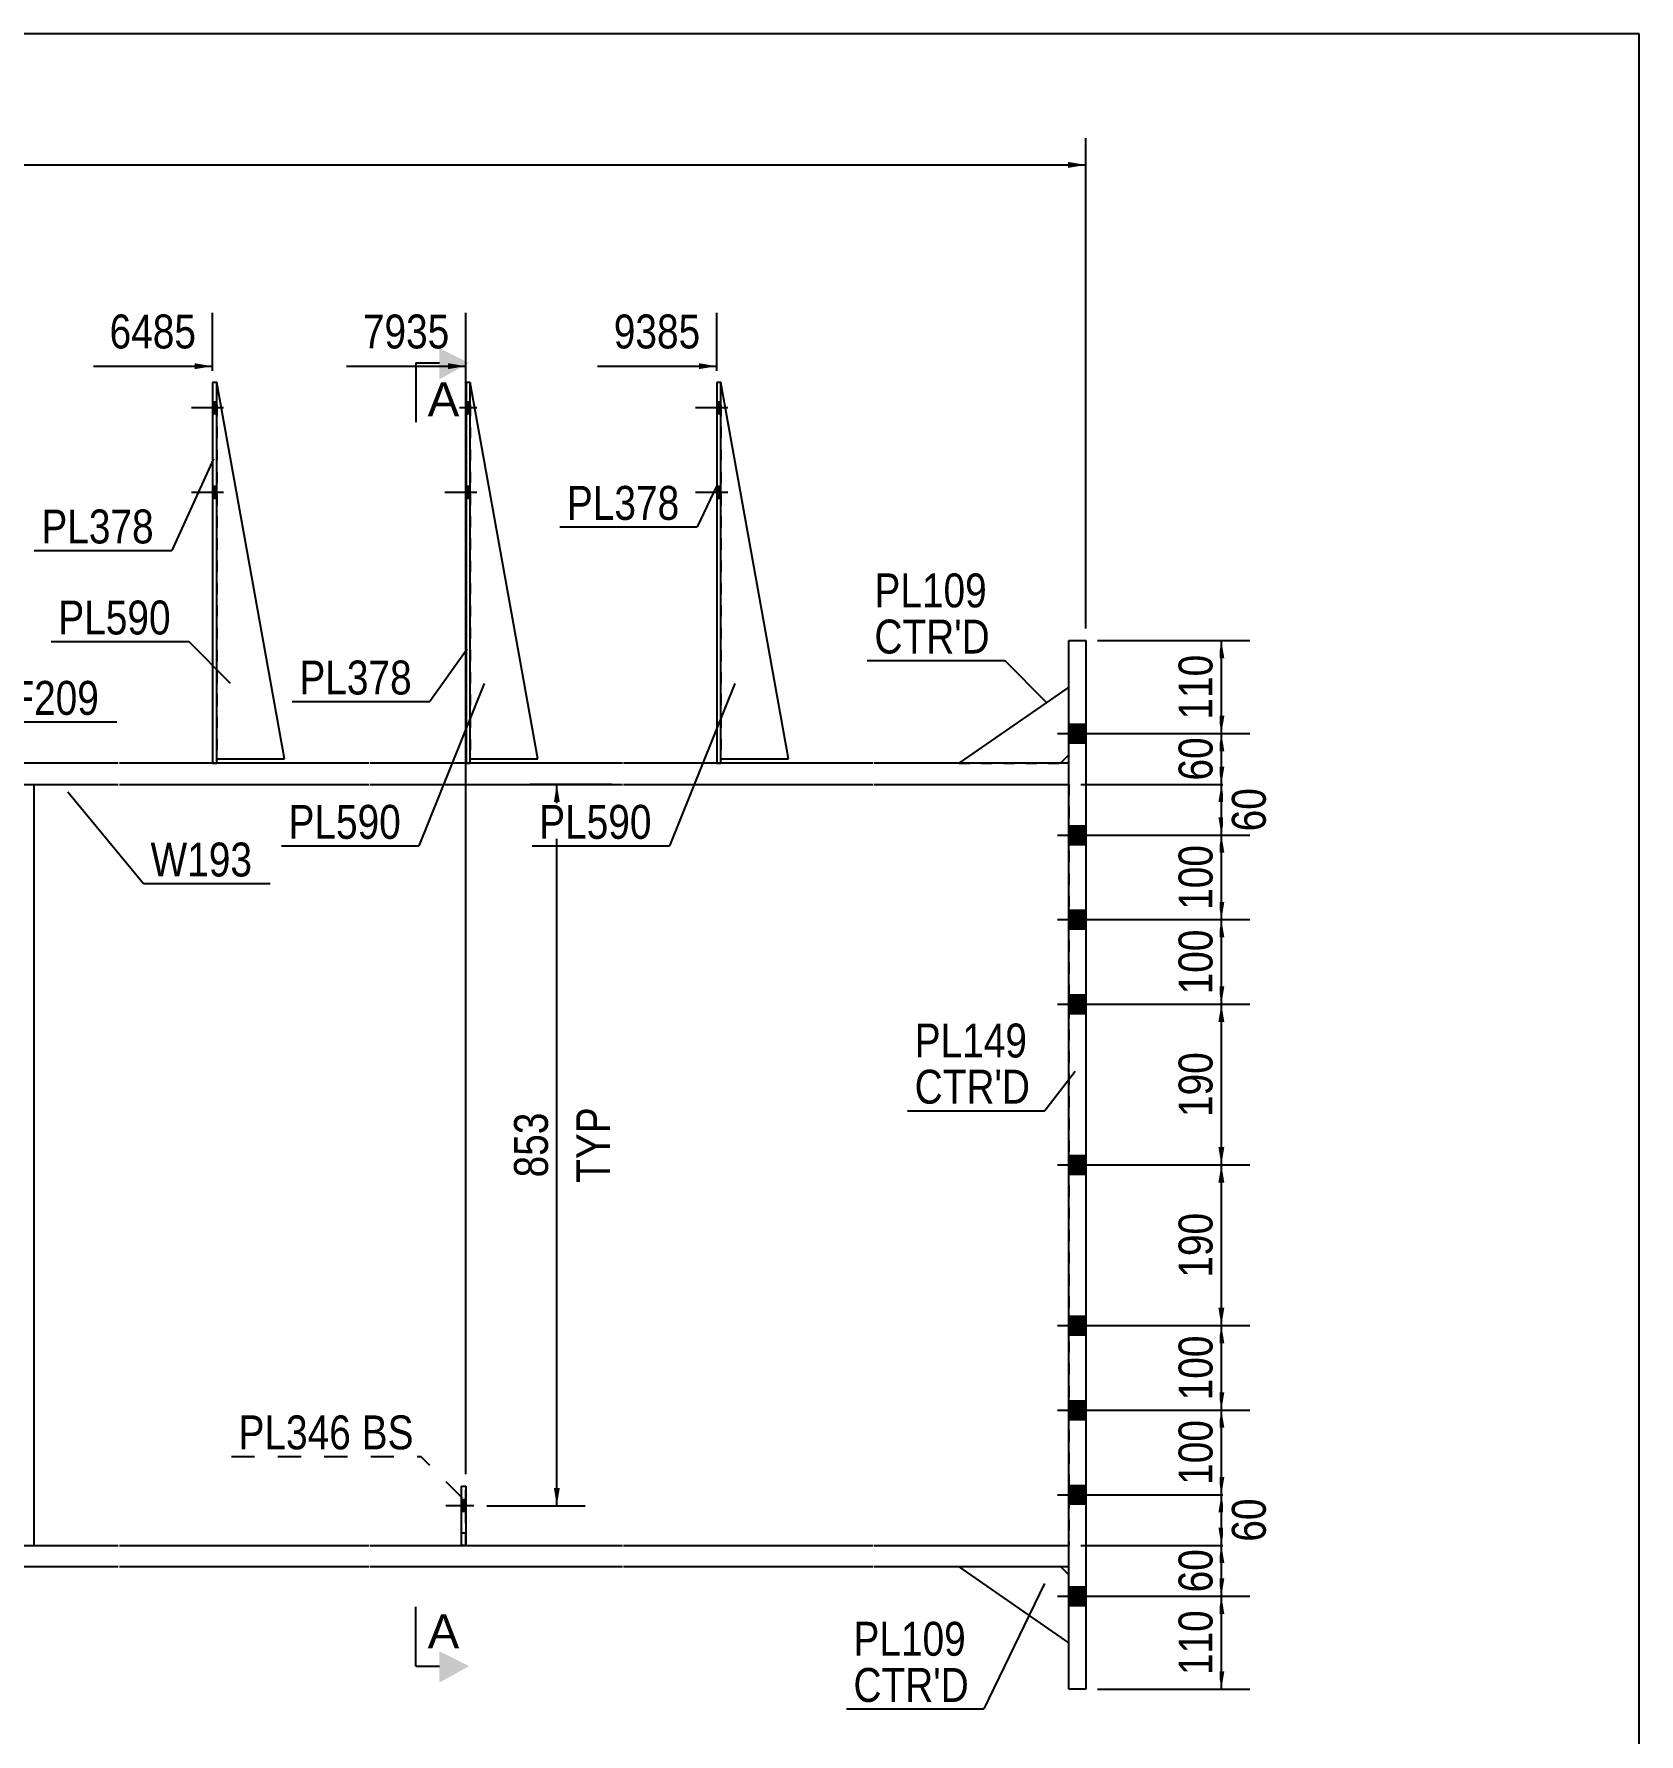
# Model space of a CAD drawing. Header units: millimetres. Extents: x -248 to 165, y -167 to 121.
# Drawn here: x 29.3 to 164.9, y -23.1 to 120.5 of the extents above; entities that cross this region are included whole.
import ezdxf

# ---------------------------------------------------------------- set-up
doc = ezdxf.new("R2010")
doc.units = ezdxf.units.MM
doc.linetypes.add('DXK_LINE_DOT1', pattern=[1.8814, 0.9407, -0.9407])
doc.linetypes.add('DXK_LINE_DOT2', pattern=[3.9198, 1.9599, -1.9599])
doc.styles.add('Arial', font='ARIAL.TTF', dxfattribs={"height": 0.2})
doc.styles.add('Arial Narrow', font='ARIALN.TTF', dxfattribs={"height": 0.2})

# ---------------------------------------------------------------- blocks, each defined once
blk = doc.blocks.new('Unknown-629050320-1210')
at = {"color": 5, "linetype": 'Continuous'}
for p, q in [((164.88, 120.52), (-245.12, 120.52)), ((164.88, -166.48), (164.88, 120.52))]:
    blk.add_line(p, q, dxfattribs=at)
blk = doc.blocks.new('Part-629050320-2156 - 1749')
at = {"color": 2, "linetype": 'Continuous'}
for p, q in [((14.93, 58.93), (14.93, 57.14)), ((22.07, 58.93), (14.93, 58.93)), ((36.45, 58.93), (22.17, 58.93)), ((57.63, 58.93), (36.55, 58.93)), ((79.03, 58.93), (57.73, 58.93)), ((100.2, 58.93), (79.13, 58.93)), ((116.73, 58.93), (100.3, 58.93)), ((116.73, 57.14), (116.73, 58.93)), ((14.93, 57.14), (22.07, 57.14)), ((22.17, 57.14), (36.45, 57.14)), ((36.55, 57.14), (57.63, 57.14)), ((57.73, 57.14), (79.03, 57.14)), ((79.13, 57.14), (100.2, 57.14)), ((100.3, 57.14), (116.73, 57.14))]:
    blk.add_line(p, q, dxfattribs=at)
blk = doc.blocks.new('Part-629050320-1973 - 1749')
at = {"color": 2, "linetype": 'Continuous'}
for p, q in [((66.17, 91.07), (65.82, 91.07)), ((65.82, 91.07), (65.82, 58.93)), ((66.17, 58.93), (66.17, 91.07))]:
    blk.add_line(p, q, dxfattribs=at)
at = {"color": 7, "linetype": 'DXK_LINE_DOT1'}
blk.add_line((65.82, 58.93), (66.17, 58.93), dxfattribs=at)
blk = doc.blocks.new('Part-629050320-1920 - 1749')
at = {"color": 2, "linetype": 'Continuous'}
for p, q in [((14.93, -8.93), (14.93, -7.14)), ((14.93, -7.14), (22.07, -7.14)), ((22.17, -7.14), (36.45, -7.14)), ((36.55, -7.14), (57.63, -7.14)), ((57.73, -7.14), (79.03, -7.14)), ((79.13, -7.14), (100.2, -7.14)), ((100.3, -7.14), (116.73, -7.14)), ((116.73, -8.93), (116.73, -7.14)), ((14.93, -8.93), (22.07, -8.93)), ((22.17, -8.93), (36.45, -8.93)), ((36.55, -8.93), (57.63, -8.93)), ((57.73, -8.93), (79.03, -8.93)), ((79.13, -8.93), (100.2, -8.93)), ((100.3, -8.93), (116.73, -8.93))]:
    blk.add_line(p, q, dxfattribs=at)
blk = doc.blocks.new('Part-629050320-2190 - 1749')
at = {"color": 2, "linetype": 'Continuous'}
for p, q in [((116.73, 69.29), (118.16, 69.29)), ((116.73, -19.29), (116.73, 69.29)), ((118.16, 69.29), (118.16, -19.29)), ((118.16, -19.29), (116.73, -19.29))]:
    blk.add_line(p, q, dxfattribs=at)
blk = doc.blocks.new('Bolt-629050320-2240 - 1749')
at = {"linetype": 'Continuous'}
for points in [[(66.17, 88.43), (66.17, 89.43), (65.82, 89.43), (65.82, 88.43)], [(66.17, 88.43), (66.17, 89.43), (65.82, 89.43), (65.82, 88.43)], [(66.17, 81.29), (66.17, 82.29), (65.82, 82.29), (65.82, 81.29)], [(66.17, 81.29), (66.17, 82.29), (65.82, 82.29), (65.82, 81.29)]]:
    blk.add_hatch(color=3, dxfattribs=at).paths.add_polyline_path(points)
at = {"color": 3, "linetype": 'Continuous'}
for p, q in [((66.17, 89.43), (65.82, 89.43)), ((66.17, 89.43), (65.82, 89.43)), ((66.74, 88.93), (64.03, 88.93)), ((66.74, 88.93), (64.03, 88.93)), ((66.17, 88.43), (65.82, 88.43)), ((66.17, 88.43), (65.82, 88.43)), ((66.17, 82.29), (65.82, 82.29)), ((66.17, 82.29), (65.82, 82.29)), ((66.74, 81.79), (64.03, 81.79)), ((66.74, 81.79), (64.03, 81.79)), ((66.17, 81.29), (65.82, 81.29)), ((66.17, 81.29), (65.82, 81.29))]:
    blk.add_line(p, q, dxfattribs=at)
blk = doc.blocks.new('Bolt-629050320-2009 - 1749')
at = {"linetype": 'Continuous'}
for points in [[(87.34, 88.43), (87.34, 89.43), (86.99, 89.43), (86.99, 88.43)], [(87.34, 88.43), (87.34, 89.43), (86.99, 89.43), (86.99, 88.43)], [(87.34, 81.29), (87.34, 82.29), (86.99, 82.29), (86.99, 81.29)], [(87.34, 81.29), (87.34, 82.29), (86.99, 82.29), (86.99, 81.29)]]:
    blk.add_hatch(color=3, dxfattribs=at).paths.add_polyline_path(points)
at = {"color": 3, "linetype": 'Continuous'}
for p, q in [((87.34, 89.43), (86.99, 89.43)), ((87.34, 89.43), (86.99, 89.43)), ((87.92, 88.93), (85.2, 88.93)), ((87.92, 88.93), (85.2, 88.93)), ((87.34, 88.43), (86.99, 88.43)), ((87.34, 88.43), (86.99, 88.43)), ((87.34, 82.29), (86.99, 82.29)), ((87.34, 82.29), (86.99, 82.29)), ((87.92, 81.79), (85.2, 81.79)), ((87.92, 81.79), (85.2, 81.79)), ((87.34, 81.29), (86.99, 81.29)), ((87.34, 81.29), (86.99, 81.29))]:
    blk.add_line(p, q, dxfattribs=at)
blk = doc.blocks.new('Bolt-629050320-1945 - 1749')
at = {"linetype": 'Continuous'}
for points in [[(44.77, 88.43), (44.77, 89.43), (44.41, 89.43), (44.41, 88.43)], [(44.77, 88.43), (44.77, 89.43), (44.41, 89.43), (44.41, 88.43)], [(44.77, 81.29), (44.77, 82.29), (44.41, 82.29), (44.41, 81.29)], [(44.77, 81.29), (44.77, 82.29), (44.41, 82.29), (44.41, 81.29)]]:
    blk.add_hatch(color=3, dxfattribs=at).paths.add_polyline_path(points)
at = {"color": 3, "linetype": 'Continuous'}
for p, q in [((44.77, 89.43), (44.41, 89.43)), ((44.77, 89.43), (44.41, 89.43)), ((45.34, 88.93), (42.63, 88.93)), ((45.34, 88.93), (42.63, 88.93)), ((44.77, 88.43), (44.41, 88.43)), ((44.77, 88.43), (44.41, 88.43)), ((44.77, 82.29), (44.41, 82.29)), ((44.77, 82.29), (44.41, 82.29)), ((45.34, 81.79), (42.63, 81.79)), ((45.34, 81.79), (42.63, 81.79)), ((44.77, 81.29), (44.41, 81.29)), ((44.77, 81.29), (44.41, 81.29))]:
    blk.add_line(p, q, dxfattribs=at)
blk = doc.blocks.new('Bolt-629050320-2010 - 1749')
at = {"linetype": 'Continuous'}
for points in [[(116.73, 62.21), (116.73, 60.64), (118.16, 60.64), (118.16, 62.21)], [(116.73, 62.21), (116.73, 60.64), (118.16, 60.64), (118.16, 62.21)], [(116.73, 53.64), (116.73, 52.07), (118.16, 52.07), (118.16, 53.64)], [(116.73, 53.64), (116.73, 52.07), (118.16, 52.07), (118.16, 53.64)], [(116.73, 46.5), (116.73, 44.93), (118.16, 44.93), (118.16, 46.5)], [(116.73, 46.5), (116.73, 44.93), (118.16, 44.93), (118.16, 46.5)], [(116.73, 39.36), (116.73, 37.79), (118.16, 37.79), (118.16, 39.36)], [(116.73, 39.36), (116.73, 37.79), (118.16, 37.79), (118.16, 39.36)], [(116.73, 25.79), (116.73, 24.21), (118.16, 24.21), (118.16, 25.79)], [(116.73, 25.79), (116.73, 24.21), (118.16, 24.21), (118.16, 25.79)], [(116.73, 12.21), (116.73, 10.64), (118.16, 10.64), (118.16, 12.21)], [(116.73, 12.21), (116.73, 10.64), (118.16, 10.64), (118.16, 12.21)], [(116.73, 5.07), (116.73, 3.5), (118.16, 3.5), (118.16, 5.07)], [(116.73, 5.07), (116.73, 3.5), (118.16, 3.5), (118.16, 5.07)], [(116.73, -2.07), (116.73, -3.64), (118.16, -3.64), (118.16, -2.07)], [(116.73, -2.07), (116.73, -3.64), (118.16, -3.64), (118.16, -2.07)], [(116.73, -10.64), (116.73, -12.21), (118.16, -12.21), (118.16, -10.64)], [(116.73, -10.64), (116.73, -12.21), (118.16, -12.21), (118.16, -10.64)]]:
    blk.add_hatch(color=3, dxfattribs=at).paths.add_polyline_path(points)
at = {"color": 3, "linetype": 'Continuous'}
for p, q in [((116.73, 62.21), (118.16, 62.21)), ((116.73, 62.21), (118.16, 62.21)), ((115.77, 61.43), (122.44, 61.43)), ((115.77, 61.43), (122.44, 61.43)), ((116.73, 60.64), (118.16, 60.64)), ((116.73, 60.64), (118.16, 60.64)), ((116.73, 53.64), (118.16, 53.64)), ((116.73, 53.64), (118.16, 53.64)), ((115.77, 52.86), (122.44, 52.86)), ((115.77, 52.86), (122.44, 52.86)), ((116.73, 52.07), (118.16, 52.07)), ((116.73, 52.07), (118.16, 52.07)), ((116.73, 46.5), (118.16, 46.5)), ((116.73, 46.5), (118.16, 46.5)), ((115.77, 45.71), (122.44, 45.71)), ((115.77, 45.71), (122.44, 45.71)), ((116.73, 44.93), (118.16, 44.93)), ((116.73, 44.93), (118.16, 44.93)), ((116.73, 39.36), (118.16, 39.36)), ((116.73, 39.36), (118.16, 39.36)), ((115.77, 38.57), (122.44, 38.57)), ((115.77, 38.57), (122.44, 38.57)), ((116.73, 37.79), (118.16, 37.79)), ((116.73, 37.79), (118.16, 37.79)), ((115.77, 25), (122.44, 25)), ((115.77, 25), (122.44, 25)), ((116.73, 25.79), (118.16, 25.79)), ((116.73, 25.79), (118.16, 25.79)), ((116.73, 24.21), (118.16, 24.21)), ((116.73, 24.21), (118.16, 24.21)), ((116.73, 12.21), (118.16, 12.21)), ((116.73, 12.21), (118.16, 12.21)), ((115.77, 11.43), (122.44, 11.43)), ((115.77, 11.43), (122.44, 11.43)), ((116.73, 10.64), (118.16, 10.64)), ((116.73, 10.64), (118.16, 10.64)), ((116.73, 5.07), (118.16, 5.07)), ((116.73, 5.07), (118.16, 5.07)), ((115.77, 4.29), (122.44, 4.29)), ((115.77, 4.29), (122.44, 4.29)), ((116.73, 3.5), (118.16, 3.5)), ((116.73, 3.5), (118.16, 3.5)), ((115.77, -2.86), (122.44, -2.86)), ((115.77, -2.86), (122.44, -2.86)), ((116.73, -2.07), (118.16, -2.07)), ((116.73, -2.07), (118.16, -2.07)), ((116.73, -3.64), (118.16, -3.64)), ((116.73, -3.64), (118.16, -3.64)), ((115.77, -11.43), (122.44, -11.43)), ((115.77, -11.43), (122.44, -11.43)), ((116.73, -10.64), (118.16, -10.64)), ((116.73, -10.64), (118.16, -10.64)), ((116.73, -12.21), (118.16, -12.21)), ((116.73, -12.21), (118.16, -12.21))]:
    blk.add_line(p, q, dxfattribs=at)
blk = doc.blocks.new('Part-629050320-2245 - 1749')
at = {"color": 2, "linetype": 'Continuous'}
for p, q in [((87.34, 91.07), (86.99, 91.07)), ((86.99, 91.07), (86.99, 58.93)), ((87.34, 58.93), (87.34, 91.07))]:
    blk.add_line(p, q, dxfattribs=at)
at = {"color": 7, "linetype": 'DXK_LINE_DOT1'}
blk.add_line((86.99, 58.93), (87.34, 58.93), dxfattribs=at)
blk = doc.blocks.new('Part-629050320-1968 - 1749')
at = {"color": 2, "linetype": 'Continuous'}
for p, q in [((44.77, 91.07), (44.41, 91.07)), ((44.41, 91.07), (44.41, 58.93)), ((44.77, 58.93), (44.77, 91.07))]:
    blk.add_line(p, q, dxfattribs=at)
at = {"color": 7, "linetype": 'DXK_LINE_DOT1'}
blk.add_line((44.41, 58.93), (44.77, 58.93), dxfattribs=at)
blk = doc.blocks.new('Part-629050320-2212 - 1749')
at = {"color": 2, "linetype": 'Continuous'}
blk.add_line((29.31, 57.14), (29.31, -7.14), dxfattribs=at)
at = {"color": 7, "linetype": 'DXK_LINE_DOT1'}
for p, q in [((29.31, 57.14), (36.45, 57.14)), ((36.55, 57.14), (57.63, 57.14)), ((57.73, 57.14), (79.03, 57.14)), ((79.13, 57.14), (100.2, 57.14)), ((100.3, 57.14), (116.73, 57.14)), ((116.73, 57.14), (116.73, -7.14)), ((29.31, -7.14), (36.45, -7.14)), ((36.55, -7.14), (57.63, -7.14)), ((57.73, -7.14), (65.44, -7.14)), ((65.8, -7.14), (79.03, -7.14)), ((79.13, -7.14), (100.2, -7.14)), ((100.3, -7.14), (116.73, -7.14))]:
    blk.add_line(p, q, dxfattribs=at)
blk = doc.blocks.new('Part-629050320-2100 - 1749')
at = {"color": 7, "linetype": 'DXK_LINE_DOT1'}
for p, q in [((65.44, -7.14), (65.44, -2.14)), ((65.44, -2.14), (65.8, -2.14)), ((65.8, -7.14), (65.8, -2.14)), ((65.44, -6.07), (65.8, -6.07)), ((65.8, -7.14), (65.44, -7.14))]:
    blk.add_line(p, q, dxfattribs=at)
blk = doc.blocks.new('Part-629050320-2129 - 1749')
at = {"color": 2, "linetype": 'Continuous'}
for p, q in [((116.73, 65.36), (107.44, 58.93)), ((116.02, 58.93), (116.73, 59.64))]:
    blk.add_line(p, q, dxfattribs=at)
at = {"color": 7, "linetype": 'DXK_LINE_DOT1'}
for p, q in [((116.73, 59.64), (116.73, 65.36)), ((107.44, 58.93), (116.02, 58.93))]:
    blk.add_line(p, q, dxfattribs=at)
blk = doc.blocks.new('Part-629050320-2217 - 1749')
at = {"color": 2, "linetype": 'Continuous'}
for p, q in [((116.73, -15.36), (107.44, -8.93)), ((116.02, -8.93), (116.73, -9.64))]:
    blk.add_line(p, q, dxfattribs=at)
at = {"color": 7, "linetype": 'DXK_LINE_DOT1'}
for p, q in [((107.44, -8.93), (116.02, -8.93)), ((116.73, -15.36), (116.73, -9.64))]:
    blk.add_line(p, q, dxfattribs=at)
blk = doc.blocks.new('Part-629050320-2239 - 1749')
at = {"color": 2, "linetype": 'Continuous'}
for p, q in [((71.89, 59.29), (66.17, 91.07)), ((66.17, 59.29), (71.89, 59.29))]:
    blk.add_line(p, q, dxfattribs=at)
at = {"color": 7, "linetype": 'DXK_LINE_DOT1'}
blk.add_line((66.17, 91.07), (66.17, 59.29), dxfattribs=at)
blk = doc.blocks.new('Part-629050320-3502 - 1749')
at = {"color": 2, "linetype": 'Continuous'}
for p, q in [((93.06, 59.29), (87.34, 91.07)), ((87.34, 59.29), (93.06, 59.29))]:
    blk.add_line(p, q, dxfattribs=at)
at = {"color": 7, "linetype": 'DXK_LINE_DOT1'}
blk.add_line((87.34, 91.07), (87.34, 59.29), dxfattribs=at)
blk = doc.blocks.new('Part-629050320-3503 - 1749')
at = {"color": 2, "linetype": 'Continuous'}
for p, q in [((65.44, -7.14), (65.44, -2.14)), ((65.44, -2.14), (65.8, -2.14)), ((65.8, -2.14), (65.8, -7.14))]:
    blk.add_line(p, q, dxfattribs=at)
blk = doc.blocks.new('Part-629050320-3506 - 1749')
at = {"color": 2, "linetype": 'Continuous'}
for p, q in [((50.48, 59.29), (44.77, 91.07)), ((44.77, 59.29), (50.48, 59.29))]:
    blk.add_line(p, q, dxfattribs=at)
at = {"color": 7, "linetype": 'DXK_LINE_DOT1'}
blk.add_line((44.77, 91.07), (44.77, 59.29), dxfattribs=at)
blk = doc.blocks.new('Bolt-629050320-3511 - 1749')
at = {"color": 3, "linetype": 'DXK_LINE_DOT2'}
for p, q in [((66.48, -3.79), (64.12, -3.79)), ((65.8, -3.29), (65.44, -3.29)), ((65.8, -4.29), (65.44, -4.29))]:
    blk.add_line(p, q, dxfattribs=at)
blk = doc.blocks.new('Bolt-629050320-3514 - 1749')
at = {"linetype": 'Continuous'}
blk.add_hatch(color=3, dxfattribs=at).paths.add_polyline_path([(65.8, -4.29), (65.8, -3.29), (65.44, -3.29), (65.44, -4.29)])
at = {"color": 3, "linetype": 'Continuous'}
for p, q in [((66.48, -3.79), (64.12, -3.79)), ((65.8, -3.29), (65.44, -3.29)), ((65.8, -4.29), (65.44, -4.29))]:
    blk.add_line(p, q, dxfattribs=at)
blk = doc.blocks.new('StraightDimension-629050320-5949 - 1749')
at = {"linetype": 'Continuous'}
for points in [[(129.36, -8.64), (129.61, -7.14), (129.86, -8.64)], [(129.86, -9.93), (129.61, -11.43), (129.36, -9.93)]]:
    blk.add_hatch(color=7, dxfattribs=at).paths.add_polyline_path(points)
at = {"color": 7, "linetype": 'Continuous'}
for p, q in [((117.73, -7.14), (132.01, -7.14)), ((129.61, -11.43), (129.61, -7.14)), ((117.73, -11.43), (132.01, -11.43))]:
    blk.add_line(p, q, dxfattribs=at)
at = {"color": 0}
blk.add_wipeout([(129.46, -6.86), (125.26, -6.86), (125.26, -11.71), (129.46, -11.71)], dxfattribs=at)
at = {"color": 3, "style": 'Arial Narrow'}
blk.add_text('60', height=2.863, rotation=90.0002, dxfattribs=at).set_placement((128.86, -11.11))
blk = doc.blocks.new('StraightDimension-629050320-5940 - 1749')
at = {"linetype": 'Continuous'}
for points in [[(129.36, 59.93), (129.61, 61.43), (129.86, 59.93)], [(129.86, 58.64), (129.61, 57.14), (129.36, 58.64)]]:
    blk.add_hatch(color=7, dxfattribs=at).paths.add_polyline_path(points)
at = {"color": 7, "linetype": 'Continuous'}
for p, q in [((119.16, 61.43), (132.01, 61.43)), ((129.61, 57.14), (129.61, 61.43)), ((117.73, 57.14), (132.01, 57.14))]:
    blk.add_line(p, q, dxfattribs=at)
at = {"color": 0}
blk.add_wipeout([(129.46, 61.71), (125.26, 61.71), (125.26, 56.86), (129.46, 56.86)], dxfattribs=at)
at = {"color": 3, "style": 'Arial Narrow'}
blk.add_text('60', height=2.863, rotation=90.0002, dxfattribs=at).set_placement((128.86, 57.46))
blk = doc.blocks.new('StraightDimension-629050320-5939 - 1749')
at = {"linetype": 'Continuous'}
for points in [[(129.36, 67.79), (129.61, 69.29), (129.86, 67.79)], [(129.86, 62.93), (129.61, 61.43), (129.36, 62.93)]]:
    blk.add_hatch(color=7, dxfattribs=at).paths.add_polyline_path(points)
at = {"color": 7, "linetype": 'Continuous'}
for p, q in [((119.16, 69.29), (132.01, 69.29)), ((129.61, 61.43), (129.61, 69.29)), ((119.16, 61.43), (132.01, 61.43))]:
    blk.add_line(p, q, dxfattribs=at)
at = {"color": 0}
blk.add_wipeout([(129.46, 68.7), (125.26, 68.7), (125.26, 62.01), (129.46, 62.01)], dxfattribs=at)
at = {"color": 3, "style": 'Arial Narrow'}
blk.add_text('110', height=2.863, rotation=90.0002, dxfattribs=at).set_placement((128.86, 62.61))
blk = doc.blocks.new('StraightDimension-629050320-5944 - 1749')
at = {"linetype": 'Continuous'}
for points in [[(129.36, 37.07), (129.61, 38.57), (129.86, 37.07)], [(129.86, 26.5), (129.61, 25), (129.36, 26.5)]]:
    blk.add_hatch(color=7, dxfattribs=at).paths.add_polyline_path(points)
at = {"color": 7, "linetype": 'Continuous'}
for p, q in [((117.73, 38.57), (132.01, 38.57)), ((129.61, 25), (129.61, 38.57)), ((117.73, 25), (132.01, 25))]:
    blk.add_line(p, q, dxfattribs=at)
at = {"color": 0}
blk.add_wipeout([(129.46, 35.13), (125.26, 35.13), (125.26, 28.44), (129.46, 28.44)], dxfattribs=at)
at = {"color": 3, "style": 'Arial Narrow'}
blk.add_text('190', height=2.863, rotation=90.0002, dxfattribs=at).set_placement((128.86, 29.04))
blk = doc.blocks.new('StraightDimension-629050320-2585 - 1749')
at = {"linetype": 'Continuous'}
for points in [[(73.24, 55.64), (73.49, 57.14), (73.74, 55.64)], [(73.74, -2.29), (73.49, -3.79), (73.24, -2.29)]]:
    blk.add_hatch(color=7, dxfattribs=at).paths.add_polyline_path(points)
at = {"color": 7, "linetype": 'Continuous'}
for p, q in [((78.13, 57.14), (71.24, 57.14)), ((73.49, -3.79), (73.49, 57.14)), ((67.57, -3.79), (75.89, -3.79))]:
    blk.add_line(p, q, dxfattribs=at)
at = {"color": 0, "linetype": 'Continuous'}
blk.add_wipeout([(78.59, 30.47), (74.39, 30.47), (74.39, 22.88), (78.59, 22.88)], dxfattribs=at)
at = {"color": 3, "linetype": 'Continuous', "style": 'Arial Narrow'}
blk.add_text('TYP', height=2.863, rotation=90.0002, dxfattribs=at).set_placement((77.99, 23.48))
at = {"color": 0}
blk.add_wipeout([(73.34, 30.02), (69.14, 30.02), (69.14, 23.34), (73.34, 23.34)], dxfattribs=at)
at = {"color": 3, "style": 'Arial Narrow'}
blk.add_text('853', height=2.863, rotation=90.0002, dxfattribs=at).set_placement((72.74, 23.94))
blk = doc.blocks.new('StraightDimension-629050320-2789 - 1749')
at = {"linetype": 'Continuous'}
blk.add_hatch(color=7, dxfattribs=at).paths.add_polyline_path([(116.66, 109.71), (118.16, 109.46), (116.66, 109.21)])
at = {"color": 7, "linetype": 'Continuous'}
for p, q in [((118.16, 70.29), (118.16, 111.71)), ((-215.36, 109.46), (118.16, 109.46))]:
    blk.add_line(p, q, dxfattribs=at)
blk = doc.blocks.new('StraightDimension-629050320-5614 - 1749')
at = {"linetype": 'Continuous'}
blk.add_hatch(color=7, dxfattribs=at).paths.add_polyline_path([(85.49, 92.71), (86.99, 92.46), (85.49, 92.21)])
at = {"color": 7, "linetype": 'Continuous'}
for p, q in [((86.99, 92.07), (86.99, 96.96)), ((76.92, 92.46), (86.99, 92.46))]:
    blk.add_line(p, q, dxfattribs=at)
at = {"color": 0}
blk.add_wipeout([(86.21, 93.36), (86.21, 97.56), (77.7, 97.56), (77.7, 93.36)], dxfattribs=at)
at = {"color": 3, "style": 'Arial Narrow'}
blk.add_text('9385', height=2.863, dxfattribs=at).set_placement((78.3, 93.96))
blk = doc.blocks.new('StraightDimension-629050320-5615 - 1749')
at = {"linetype": 'Continuous'}
blk.add_hatch(color=7, dxfattribs=at).paths.add_polyline_path([(64.3, 92.71), (65.8, 92.46), (64.3, 92.21)])
at = {"color": 7, "linetype": 'Continuous'}
for p, q in [((65.8, -1.14), (65.8, 96.96)), ((55.73, 92.46), (65.8, 92.46))]:
    blk.add_line(p, q, dxfattribs=at)
at = {"color": 0}
blk.add_wipeout([(65.02, 93.36), (65.02, 97.56), (56.51, 97.56), (56.51, 93.36)], dxfattribs=at)
at = {"color": 3, "style": 'Arial Narrow'}
blk.add_text('7935', height=2.863, dxfattribs=at).set_placement((57.11, 93.96))
blk = doc.blocks.new('StraightDimension-629050320-5616 - 1749')
at = {"linetype": 'Continuous'}
blk.add_hatch(color=7, dxfattribs=at).paths.add_polyline_path([(42.91, 92.71), (44.41, 92.46), (42.91, 92.21)])
at = {"color": 7, "linetype": 'Continuous'}
for p, q in [((44.41, 92.07), (44.41, 96.96)), ((34.35, 92.46), (44.41, 92.46))]:
    blk.add_line(p, q, dxfattribs=at)
at = {"color": 0}
blk.add_wipeout([(43.64, 93.36), (43.64, 97.56), (35.12, 97.56), (35.12, 93.36)], dxfattribs=at)
at = {"color": 3, "style": 'Arial Narrow'}
blk.add_text('6485', height=2.863, dxfattribs=at).set_placement((35.72, 93.96))
blk = doc.blocks.new('StraightDimension-629050320-5941 - 1749')
at = {"linetype": 'Continuous'}
for points in [[(129.36, 55.64), (129.61, 57.14), (129.86, 55.64)], [(129.86, 54.36), (129.61, 52.86), (129.36, 54.36)]]:
    blk.add_hatch(color=7, dxfattribs=at).paths.add_polyline_path(points)
at = {"color": 7, "linetype": 'Continuous'}
for p, q in [((117.73, 57.14), (131.86, 57.14)), ((129.61, 52.86), (129.61, 57.14)), ((120.11, 52.86), (131.86, 52.86))]:
    blk.add_line(p, q, dxfattribs=at)
at = {"color": 0}
blk.add_wipeout([(133.96, 57.43), (129.76, 57.43), (129.76, 52.57), (133.96, 52.57)], dxfattribs=at)
at = {"color": 3, "style": 'Arial Narrow'}
blk.add_text('60', height=2.863, rotation=90.0002, dxfattribs=at).set_placement((133.36, 53.17))
blk = doc.blocks.new('StraightDimension-629050320-5942 - 1749')
at = {"linetype": 'Continuous'}
for points in [[(129.36, 51.36), (129.61, 52.86), (129.86, 51.36)], [(129.86, 47.21), (129.61, 45.71), (129.36, 47.21)]]:
    blk.add_hatch(color=7, dxfattribs=at).paths.add_polyline_path(points)
at = {"color": 7, "linetype": 'Continuous'}
for p, q in [((120.11, 52.86), (132.01, 52.86)), ((129.61, 45.71), (129.61, 52.86)), ((117.73, 45.71), (132.01, 45.71))]:
    blk.add_line(p, q, dxfattribs=at)
at = {"color": 0}
blk.add_wipeout([(129.46, 52.63), (125.26, 52.63), (125.26, 45.94), (129.46, 45.94)], dxfattribs=at)
at = {"color": 3, "style": 'Arial Narrow'}
blk.add_text('100', height=2.863, rotation=90.0002, dxfattribs=at).set_placement((128.86, 46.54))
blk = doc.blocks.new('StraightDimension-629050320-5943 - 1749')
at = {"linetype": 'Continuous'}
for points in [[(129.36, 44.21), (129.61, 45.71), (129.86, 44.21)], [(129.86, 40.07), (129.61, 38.57), (129.36, 40.07)]]:
    blk.add_hatch(color=7, dxfattribs=at).paths.add_polyline_path(points)
at = {"color": 7, "linetype": 'Continuous'}
for p, q in [((117.73, 45.71), (132.01, 45.71)), ((129.61, 38.57), (129.61, 45.71)), ((117.73, 38.57), (132.01, 38.57))]:
    blk.add_line(p, q, dxfattribs=at)
at = {"color": 0}
blk.add_wipeout([(129.46, 45.49), (125.26, 45.49), (125.26, 38.8), (129.46, 38.8)], dxfattribs=at)
at = {"color": 3, "style": 'Arial Narrow'}
blk.add_text('100', height=2.863, rotation=90.0002, dxfattribs=at).set_placement((128.86, 39.4))
blk = doc.blocks.new('StraightDimension-629050320-5945 - 1749')
at = {"linetype": 'Continuous'}
for points in [[(129.36, 23.5), (129.61, 25), (129.86, 23.5)], [(129.86, 12.93), (129.61, 11.43), (129.36, 12.93)]]:
    blk.add_hatch(color=7, dxfattribs=at).paths.add_polyline_path(points)
at = {"color": 7, "linetype": 'Continuous'}
for p, q in [((117.73, 25), (132.01, 25)), ((129.61, 11.43), (129.61, 25)), ((117.73, 11.43), (132.01, 11.43))]:
    blk.add_line(p, q, dxfattribs=at)
at = {"color": 0}
blk.add_wipeout([(129.46, 21.56), (125.26, 21.56), (125.26, 14.87), (129.46, 14.87)], dxfattribs=at)
at = {"color": 3, "style": 'Arial Narrow'}
blk.add_text('190', height=2.863, rotation=90.0002, dxfattribs=at).set_placement((128.86, 15.47))
blk = doc.blocks.new('StraightDimension-629050320-5946 - 1749')
at = {"linetype": 'Continuous'}
for points in [[(129.36, 9.93), (129.61, 11.43), (129.86, 9.93)], [(129.86, 5.79), (129.61, 4.29), (129.36, 5.79)]]:
    blk.add_hatch(color=7, dxfattribs=at).paths.add_polyline_path(points)
at = {"color": 7, "linetype": 'Continuous'}
for p, q in [((117.73, 11.43), (132.01, 11.43)), ((129.61, 4.29), (129.61, 11.43)), ((117.73, 4.29), (132.01, 4.29))]:
    blk.add_line(p, q, dxfattribs=at)
at = {"color": 0}
blk.add_wipeout([(129.46, 11.2), (125.26, 11.2), (125.26, 4.51), (129.46, 4.51)], dxfattribs=at)
at = {"color": 3, "style": 'Arial Narrow'}
blk.add_text('100', height=2.863, rotation=90.0002, dxfattribs=at).set_placement((128.86, 5.11))
blk = doc.blocks.new('StraightDimension-629050320-5947 - 1749')
at = {"linetype": 'Continuous'}
for points in [[(129.36, 2.79), (129.61, 4.29), (129.86, 2.79)], [(129.86, -1.36), (129.61, -2.86), (129.36, -1.36)]]:
    blk.add_hatch(color=7, dxfattribs=at).paths.add_polyline_path(points)
at = {"color": 7, "linetype": 'Continuous'}
for p, q in [((117.73, 4.29), (132.01, 4.29)), ((129.61, -2.86), (129.61, 4.29)), ((122.02, -2.86), (132.01, -2.86))]:
    blk.add_line(p, q, dxfattribs=at)
at = {"color": 0}
blk.add_wipeout([(129.46, 4.06), (125.26, 4.06), (125.26, -2.63), (129.46, -2.63)], dxfattribs=at)
at = {"color": 3, "style": 'Arial Narrow'}
blk.add_text('100', height=2.863, rotation=90.0002, dxfattribs=at).set_placement((128.86, -2.03))
blk = doc.blocks.new('StraightDimension-629050320-5948 - 1749')
at = {"linetype": 'Continuous'}
for points in [[(129.36, -4.36), (129.61, -2.86), (129.86, -4.36)], [(129.86, -5.64), (129.61, -7.14), (129.36, -5.64)]]:
    blk.add_hatch(color=7, dxfattribs=at).paths.add_polyline_path(points)
at = {"color": 7, "linetype": 'Continuous'}
for p, q in [((122.02, -2.86), (131.86, -2.86)), ((129.61, -7.14), (129.61, -2.86)), ((117.73, -7.14), (131.86, -7.14))]:
    blk.add_line(p, q, dxfattribs=at)
at = {"color": 0}
blk.add_wipeout([(133.96, -2.57), (129.76, -2.57), (129.76, -7.43), (133.96, -7.43)], dxfattribs=at)
at = {"color": 3, "style": 'Arial Narrow'}
blk.add_text('60', height=2.863, rotation=90.0002, dxfattribs=at).set_placement((133.36, -6.83))
blk = doc.blocks.new('StraightDimension-629050320-5950 - 1749')
at = {"linetype": 'Continuous'}
for points in [[(129.36, -12.93), (129.61, -11.43), (129.86, -12.93)], [(129.86, -17.79), (129.61, -19.29), (129.36, -17.79)]]:
    blk.add_hatch(color=7, dxfattribs=at).paths.add_polyline_path(points)
at = {"color": 7, "linetype": 'Continuous'}
for p, q in [((117.73, -11.43), (132.01, -11.43)), ((129.61, -19.29), (129.61, -11.43)), ((119.16, -19.29), (132.01, -19.29))]:
    blk.add_line(p, q, dxfattribs=at)
at = {"color": 0}
blk.add_wipeout([(129.46, -12.01), (125.26, -12.01), (125.26, -18.7), (129.46, -18.7)], dxfattribs=at)
at = {"color": 3, "style": 'Arial Narrow'}
blk.add_text('110', height=2.863, rotation=90.0002, dxfattribs=at).set_placement((128.86, -18.1))
blk = doc.blocks.new('Mark-629050320-2125 - 1749')
at = {"color": 7, "linetype": 'Continuous'}
blk.add_line((114.85, 64.05), (111.32, 67.59), dxfattribs=at)
at = {"color": 0}
for points in [[(109.82, 72.09), (109.82, 75.09), (100.31, 75.09), (100.31, 72.09)], [(110.07, 68.19), (110.07, 71.19), (100.31, 71.19), (100.31, 68.19)]]:
    blk.add_wipeout(points, dxfattribs=at)
for points in [[(109.82, 72.09), (109.82, 75.09), (100.31, 75.09), (100.31, 72.09)], [(110.07, 68.19), (110.07, 71.19), (100.31, 71.19), (100.31, 68.19)]]:
    blk.add_wipeout(points, dxfattribs=at)
at = {"color": 7, "linetype": 'Continuous'}
blk.add_line((99.71, 67.59), (111.32, 67.59), dxfattribs=at)
at = {"color": 3, "style": 'Arial Narrow'}
blk.add_text('PL109', height=2.863, dxfattribs=at).set_placement((100.31, 72.09))
at = {"color": 1, "style": 'Arial Narrow'}
blk.add_text("CTR'D", height=2.863, dxfattribs=at).set_placement((100.31, 68.19))
blk = doc.blocks.new('Mark-629050320-2241 - 1749')
at = {"color": 7, "linetype": 'Continuous'}
blk.add_line((86.99, 82.38), (85.34, 78.88), dxfattribs=at)
at = {"color": 0}
blk.add_wipeout([(83.84, 79.48), (83.84, 82.48), (74.34, 82.48), (74.34, 79.48)], dxfattribs=at)
blk.add_wipeout([(83.84, 79.48), (83.84, 82.48), (74.34, 82.48), (74.34, 79.48)], dxfattribs=at)
at = {"color": 7, "linetype": 'Continuous'}
blk.add_line((73.74, 78.88), (85.34, 78.88), dxfattribs=at)
at = {"color": 3, "style": 'Arial Narrow'}
blk.add_text('PL378', height=2.863, dxfattribs=at).set_placement((74.34, 79.48))
blk = doc.blocks.new('Mark-629050320-2208 - 1749')
at = {"color": 0}
blk.add_wipeout([(47.77, 49.36), (47.77, 52.36), (39.18, 52.36), (39.18, 49.36)], dxfattribs=at)
blk.add_wipeout([(47.77, 49.36), (47.77, 52.36), (39.18, 52.36), (39.18, 49.36)], dxfattribs=at)
at = {"color": 7, "linetype": 'Continuous'}
for p, q in [((32.19, 56.5), (38.58, 48.76)), ((38.58, 48.76), (49.27, 48.76))]:
    blk.add_line(p, q, dxfattribs=at)
at = {"color": 3, "style": 'Arial Narrow'}
blk.add_text('W193', height=2.863, dxfattribs=at).set_placement((39.18, 49.36))
blk = doc.blocks.new('Mark-629050320-1964 - 1749')
at = {"color": 7, "linetype": 'Continuous'}
blk.add_line((44.5, 84.62), (40.97, 76.89), dxfattribs=at)
at = {"color": 0}
blk.add_wipeout([(39.47, 77.49), (39.47, 80.49), (29.96, 80.49), (29.96, 77.49)], dxfattribs=at)
blk.add_wipeout([(39.47, 77.49), (39.47, 80.49), (29.96, 80.49), (29.96, 77.49)], dxfattribs=at)
at = {"color": 7, "linetype": 'Continuous'}
blk.add_line((29.36, 76.89), (40.97, 76.89), dxfattribs=at)
at = {"color": 3, "style": 'Arial Narrow'}
blk.add_text('PL378', height=2.863, dxfattribs=at).set_placement((29.96, 77.49))
blk = doc.blocks.new('Mark-629050320-1969 - 1749')
at = {"color": 7, "linetype": 'Continuous'}
blk.add_line((65.91, 68.55), (62.76, 64.13), dxfattribs=at)
at = {"color": 0}
blk.add_wipeout([(61.26, 64.73), (61.26, 67.73), (51.75, 67.73), (51.75, 64.73)], dxfattribs=at)
blk.add_wipeout([(61.26, 64.73), (61.26, 67.73), (51.75, 67.73), (51.75, 64.73)], dxfattribs=at)
at = {"color": 7, "linetype": 'Continuous'}
blk.add_line((51.15, 64.13), (62.76, 64.13), dxfattribs=at)
at = {"color": 3, "style": 'Arial Narrow'}
blk.add_text('PL378', height=2.863, dxfattribs=at).set_placement((51.75, 64.73))
blk = doc.blocks.new('Mark-629050320-2152 - 1749')
at = {"color": 0}
blk.add_wipeout([(34.84, 63.01), (34.84, 66.01), (24.79, 66.01), (24.79, 63.01)], dxfattribs=at)
blk.add_wipeout([(34.84, 63.01), (34.84, 66.01), (24.79, 66.01), (24.79, 63.01)], dxfattribs=at)
at = {"color": 7, "linetype": 'Continuous'}
for p, q in [((17.8, 58.88), (24.19, 62.41)), ((24.19, 62.41), (36.34, 62.41))]:
    blk.add_line(p, q, dxfattribs=at)
at = {"color": 3, "style": 'Arial Narrow'}
blk.add_text('OF209', height=2.863, dxfattribs=at).set_placement((24.79, 63.01))
blk = doc.blocks.new('Mark-629050320-2186 - 1749')
at = {"color": 7, "linetype": 'Continuous'}
blk.add_line((117.27, 32.89), (114.71, 29.57), dxfattribs=at)
at = {"color": 0}
for points in [[(113.21, 34.07), (113.21, 37.07), (103.71, 37.07), (103.71, 34.07)], [(113.46, 30.17), (113.46, 33.17), (103.71, 33.17), (103.71, 30.17)]]:
    blk.add_wipeout(points, dxfattribs=at)
for points in [[(113.21, 34.07), (113.21, 37.07), (103.71, 37.07), (103.71, 34.07)], [(113.46, 30.17), (113.46, 33.17), (103.71, 33.17), (103.71, 30.17)]]:
    blk.add_wipeout(points, dxfattribs=at)
at = {"color": 7, "linetype": 'Continuous'}
blk.add_line((103.11, 29.57), (114.71, 29.57), dxfattribs=at)
at = {"color": 3, "style": 'Arial Narrow'}
blk.add_text('PL149', height=2.863, dxfattribs=at).set_placement((103.71, 34.07))
at = {"color": 1, "style": 'Arial Narrow'}
blk.add_text("CTR'D", height=2.863, dxfattribs=at).set_placement((103.71, 30.17))
blk = doc.blocks.new('Mark-629050320-2213 - 1749')
at = {"color": 7, "linetype": 'Continuous'}
blk.add_line((114.66, -10.37), (109.54, -20.96), dxfattribs=at)
at = {"color": 0}
for points in [[(108.04, -16.46), (108.04, -13.46), (98.54, -13.46), (98.54, -16.46)], [(108.29, -20.36), (108.29, -17.36), (98.54, -17.36), (98.54, -20.36)]]:
    blk.add_wipeout(points, dxfattribs=at)
for points in [[(108.04, -16.46), (108.04, -13.46), (98.54, -13.46), (98.54, -16.46)], [(108.29, -20.36), (108.29, -17.36), (98.54, -17.36), (98.54, -20.36)]]:
    blk.add_wipeout(points, dxfattribs=at)
at = {"color": 7, "linetype": 'Continuous'}
blk.add_line((97.94, -20.96), (109.54, -20.96), dxfattribs=at)
at = {"color": 3, "style": 'Arial Narrow'}
blk.add_text('PL109', height=2.863, dxfattribs=at).set_placement((98.54, -16.46))
at = {"color": 1, "style": 'Arial Narrow'}
blk.add_text("CTR'D", height=2.863, dxfattribs=at).set_placement((98.54, -20.36))
blk = doc.blocks.new('Mark-629050320-2235 - 1749')
at = {"color": 7, "linetype": 'Continuous'}
blk.add_line((67.34, 65.66), (61.84, 51.94), dxfattribs=at)
at = {"color": 0}
blk.add_wipeout([(60.34, 52.54), (60.34, 55.54), (50.83, 55.54), (50.83, 52.54)], dxfattribs=at)
blk.add_wipeout([(60.34, 52.54), (60.34, 55.54), (50.83, 55.54), (50.83, 52.54)], dxfattribs=at)
at = {"color": 7, "linetype": 'Continuous'}
blk.add_line((50.23, 51.94), (61.84, 51.94), dxfattribs=at)
at = {"color": 3, "style": 'Arial Narrow'}
blk.add_text('PL590', height=2.863, dxfattribs=at).set_placement((50.83, 52.54))
blk = doc.blocks.new('SectionMark-629050320-2963 - 1749')
at = {"color": 7, "linetype": 'Continuous'}
for p, q in [((61.58, 92.73), (61.58, 87.73)), ((61.58, 92.73), (63.58, 92.73)), ((61.58, -17.34), (61.58, -12.34)), ((61.58, -17.34), (63.58, -17.34))]:
    blk.add_line(p, q, dxfattribs=at)
at = {"color": 0, "linetype": 'Continuous'}
for points in [[(65.25, 88.23), (65.25, 91.23), (62.58, 91.23), (62.58, 88.23)], [(65.25, -15.84), (65.25, -12.84), (62.58, -12.84), (62.58, -15.84)]]:
    blk.add_wipeout(points, dxfattribs=at)
at = {"linetype": 'Continuous'}
for points in [[(63.58, 93.98), (66.08, 92.73), (63.58, 91.36)], [(63.58, -16.09), (66.08, -17.34), (63.58, -18.72)]]:
    blk.add_hatch(color=7, dxfattribs=at).paths.add_polyline_path(points)
at = {"color": 136, "linetype": 'Continuous', "style": 'Arial'}
for p in [(62.58, 88.23), (62.58, -15.84)]:
    blk.add_text('A', height=2.87, dxfattribs=at).set_placement(p)
blk = doc.blocks.new('Mark-629050320-3533 - 1749')
at = {"color": 7, "linetype": 'Continuous'}
blk.add_line((88.51, 65.66), (83.01, 51.94), dxfattribs=at)
at = {"color": 0}
blk.add_wipeout([(81.51, 52.54), (81.51, 55.54), (72, 55.54), (72, 52.54)], dxfattribs=at)
blk.add_wipeout([(81.51, 52.54), (81.51, 55.54), (72, 55.54), (72, 52.54)], dxfattribs=at)
at = {"color": 7, "linetype": 'Continuous'}
blk.add_line((71.4, 51.94), (83.01, 51.94), dxfattribs=at)
at = {"color": 3, "style": 'Arial Narrow'}
blk.add_text('PL590', height=2.863, dxfattribs=at).set_placement((72, 52.54))
blk = doc.blocks.new('Mark-629050320-3539 - 1749')
at = {"color": 7, "linetype": 'Continuous'}
blk.add_line((45.93, 65.66), (42.4, 69.2), dxfattribs=at)
at = {"color": 0}
blk.add_wipeout([(40.9, 69.8), (40.9, 72.8), (31.39, 72.8), (31.39, 69.8)], dxfattribs=at)
blk.add_wipeout([(40.9, 69.8), (40.9, 72.8), (31.39, 72.8), (31.39, 69.8)], dxfattribs=at)
at = {"color": 7, "linetype": 'Continuous'}
blk.add_line((30.79, 69.2), (42.4, 69.2), dxfattribs=at)
at = {"color": 3, "style": 'Arial Narrow'}
blk.add_text('PL590', height=2.863, dxfattribs=at).set_placement((31.39, 69.8))
blk = doc.blocks.new('MarkSet-629050320-6018 - 1749')
at = {"color": 0}
for points in [[(56.11, 0.97), (56.11, 3.97), (46.61, 3.97), (46.61, 0.97)], [(61.4, 0.97), (61.4, 3.97), (57.01, 3.97), (57.01, 0.97)]]:
    blk.add_wipeout(points, dxfattribs=at)
for points in [[(56.11, 0.97), (56.11, 3.97), (46.61, 3.97), (46.61, 0.97)], [(61.4, 0.97), (61.4, 3.97), (57.01, 3.97), (57.01, 0.97)]]:
    blk.add_wipeout(points, dxfattribs=at)
at = {"color": 7, "linetype": 'DXK_LINE_DOT2'}
for p in [(46.01, 0.37), (65.53, -3.16)]:
    blk.add_line(p, (62, 0.37), dxfattribs=at)
at = {"color": 3, "style": 'Arial Narrow'}
for s, p in [('PL346', (46.61, 0.97)), ('BS', (57.01, 0.97))]:
    blk.add_text(s, height=2.863, dxfattribs=at).set_placement(p)

msp = doc.modelspace()

# ---------------------------------------------------------------- block references
for name in ['Unknown-629050320-1210', 'Part-629050320-1968 - 1749', 'Part-629050320-3506 - 1749', 'Part-629050320-1973 - 1749', 'Part-629050320-2239 - 1749', 'Part-629050320-2245 - 1749', 'Part-629050320-3502 - 1749', 'Bolt-629050320-1945 - 1749', 'Bolt-629050320-2240 - 1749', 'Bolt-629050320-2009 - 1749', 'Part-629050320-2190 - 1749', 'Part-629050320-2129 - 1749', 'Bolt-629050320-2010 - 1749', 'Part-629050320-2156 - 1749', 'Part-629050320-2212 - 1749', 'Part-629050320-2100 - 1749', 'Part-629050320-3503 - 1749', 'Bolt-629050320-3511 - 1749', 'Bolt-629050320-3514 - 1749', 'Part-629050320-1920 - 1749', 'Part-629050320-2217 - 1749']:
    msp.add_blockref(name, (0, 0))

# ---------------------------------------------------------------- next in the draw order: block references
for name in ['StraightDimension-629050320-2789 - 1749', 'StraightDimension-629050320-5940 - 1749', 'Mark-629050320-2208 - 1749', 'StraightDimension-629050320-2585 - 1749', 'StraightDimension-629050320-5944 - 1749', 'StraightDimension-629050320-5949 - 1749', 'Mark-629050320-2213 - 1749']:
    msp.add_blockref(name, (0, 0))

# ---------------------------------------------------------------- next in the draw order: block references
for name in ['StraightDimension-629050320-5616 - 1749', 'StraightDimension-629050320-5615 - 1749', 'StraightDimension-629050320-5614 - 1749', 'Mark-629050320-1964 - 1749', 'Mark-629050320-2241 - 1749', 'Mark-629050320-2125 - 1749', 'StraightDimension-629050320-5939 - 1749', 'Mark-629050320-2152 - 1749', 'Mark-629050320-3533 - 1749', 'StraightDimension-629050320-5941 - 1749', 'Mark-629050320-2186 - 1749', 'StraightDimension-629050320-5945 - 1749', 'StraightDimension-629050320-5950 - 1749']:
    msp.add_blockref(name, (0, 0))

# ---------------------------------------------------------------- next in the draw order: block references
for name in ['Mark-629050320-3539 - 1749', 'Mark-629050320-1969 - 1749', 'StraightDimension-629050320-5942 - 1749', 'StraightDimension-629050320-5946 - 1749']:
    msp.add_blockref(name, (0, 0))

# ---------------------------------------------------------------- next in the draw order: block references
for name in ['Mark-629050320-2235 - 1749', 'StraightDimension-629050320-5943 - 1749', 'StraightDimension-629050320-5947 - 1749']:
    msp.add_blockref(name, (0, 0))

# ---------------------------------------------------------------- next in the draw order: block references
for name in ['SectionMark-629050320-2963 - 1749', 'StraightDimension-629050320-5948 - 1749']:
    msp.add_blockref(name, (0, 0))

# ---------------------------------------------------------------- next in the draw order: block references
msp.add_blockref('MarkSet-629050320-6018 - 1749', (0, 0))

doc.saveas('drawing.dxf')
